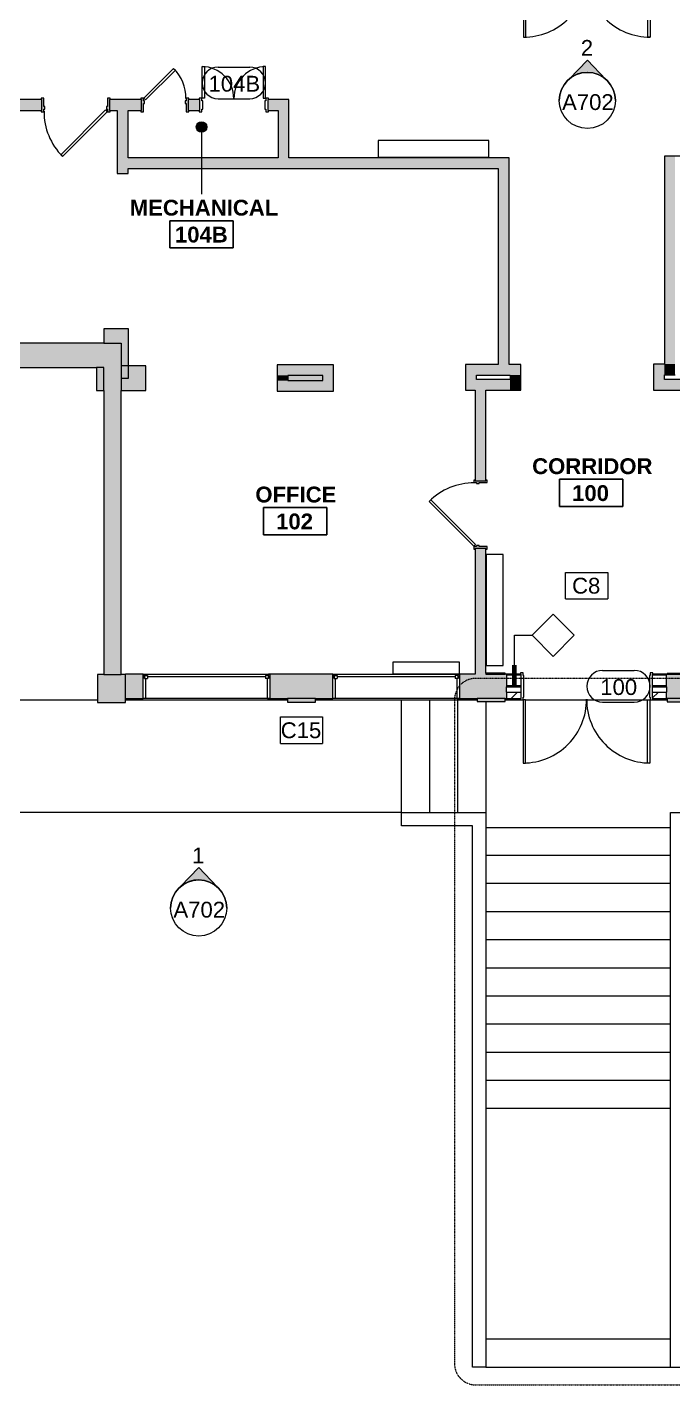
# Model space of a CAD drawing. Header units: inches. Extents: x 899 to 4491, y -721 to 1008.
# Drawn here: x 2936 to 3303, y -692 to 80 of the extents above; entities that cross this region are included whole.
import ezdxf

# ---------------------------------------------------------------- set-up
doc = ezdxf.new("R2010")
doc.units = ezdxf.units.IN
doc.header["$MEASUREMENT"] = 0
doc.linetypes.add('Dash Dot 3_16_', pattern=[0.3125, 0.1875, -0.0625, 0, -0.0625])
for name, color, linetype, lineweight in [('A-ANNO-KEYN', 231, 'Continuous', 9), ('A-ANNO-SYMB', 150, 'Continuous', 9), ('A-AREA-IDEN', 2, 'Continuous', 9), ('A-DETL', 90, 'Continuous', 9), ('A-DOOR', 31, 'Continuous', 13), ('A-DOOR-IDEN', 31, 'Continuous', 9), ('A-FLOR', 192, 'Continuous', 13), ('A-GLAZ', 151, 'Continuous', 13), ('A-WALL', 113, 'Continuous', 13), ('A-WALL-IDEN', 211, 'Continuous', 9), ('A-WALL-PATT', 111, 'Continuous', 13), ('G-ANNO-SYMB', 111, 'Continuous', 9), ('I-WALL', 2, 'Continuous', 13), ('M-EQPM', 50, 'Continuous', 13)]:
    doc.layers.add(name, color=color, linetype=linetype, lineweight=lineweight)
doc.styles.add('Arial', font='arial.ttf', dxfattribs={"height": 9})
doc.styles.add('Swis721 Lt BT', font='swissl.ttf', dxfattribs={"height": 9})
doc.styles.add('Swis721 Lt BT_B', font='', dxfattribs={"height": 9})
doc.styles.get('Swis721 Lt BT_B').set_extended_font_data('Swis721 Lt BT', bold=True)

# ---------------------------------------------------------------- blocks, each defined once
blk = doc.blocks.new('Door - Single - Solid Door 36_ x 84_-7220078-FIRST FLOOR CONSTRUCTION')
at = {"layer": 'A-DOOR'}
h = blk.add_hatch(color=250, dxfattribs=at)
h.paths.add_polyline_path([(-15.63, -2.97), (-15.63, -3.72), (-14.13, -3.72), (-14.13, 0.9), (-13.63, 0.9), (-13.63, 2.4), (-14.13, 2.4), (-14.13, 3.9), (-15.63, 3.9), (-15.63, 3.15), (-15.26, 3.15), (-15.26, -2.97)], flags=0)
h.paths.add_polyline_path([(21.62, 0.9), (22.12, 0.9), (22.12, -3.72), (23.62, -3.72), (23.62, -2.97), (23.24, -2.97), (23.24, 3.15), (23.62, 3.15), (23.62, 3.9), (22.12, 3.9), (22.12, 2.4), (21.62, 2.4), (21.62, 2.07)], flags=0)
at = {"layer": 'A-DOOR', "color": 8, "lineweight": 20}
for p, q in [((-14.01, 3.9), (11.45, 29.36)), ((12.42, 28.38), (-13.03, 2.93)), ((11.45, 29.36), (12.42, 28.38)), ((-15.63, 3.9), (-15.63, 3.15)), ((-14.13, 3.9), (-15.63, 3.9)), ((-14.13, 2.4), (-14.13, 3.9)), ((-13.63, 2.4), (-14.13, 2.4)), ((-14.13, -3.72), (-14.13, 0.9)), ((-14.13, 0.9), (-13.63, 0.9)), ((-13.03, 2.93), (-14.01, 3.9)), ((-13.63, 0.9), (-13.63, 2.4)), ((22.12, 2.4), (21.62, 2.4)), ((21.62, 2.4), (21.62, 0.9)), ((21.62, 0.9), (22.12, 0.9)), ((23.62, 3.9), (22.12, 3.9)), ((22.12, 3.9), (22.12, 2.4)), ((22.12, 0.9), (22.12, -3.72)), ((23.62, 3.15), (23.62, 3.9)), ((-15.63, -2.97), (-15.63, -3.72)), ((-15.63, -3.72), (-14.13, -3.72)), ((22.12, -3.72), (23.62, -3.72)), ((23.62, -3.72), (23.62, -2.97))]:
    blk.add_line(p, q, dxfattribs=at)
at = {"layer": 'A-DOOR', "lineweight": 9}
blk.add_arc((-14.01, 3.9), 36, 359.5, 45, dxfattribs=at)
blk = doc.blocks.new('Fixed - 72_ x 72_-6876876-FIRST FLOOR CONSTRUCTION')
at = {"layer": 'A-GLAZ', "color": 8, "lineweight": 20}
for p, q in [((-36.25, 6.9375), (-37.5, 6.9375)), ((-36.25, 6.9375), (-36.25, -4.4375)), ((33.25, 6.9375), (34.5, 6.9375)), ((33.25, -4.4375), (33.25, 6.9375)), ((-37.5, -6.9375), (-36.75, -6.9375)), ((-36.75, -4.4375), (-35, -4.4375)), ((-36.75, -6.1875), (-36.75, -4.4375)), ((-36.75, -4.4375), (-36.25, -4.4375)), ((-36.75, -4.4375), (-36.75, -6.9375)), ((-36.75, -6.1875), (-35, -6.1875)), ((-35, -6.1875), (-35, -4.4375)), ((-35, -5.3125), (32, -5.3125)), ((32, -6.1875), (32, -4.4375)), ((33.75, -4.4375), (32, -4.4375)), ((33.75, -6.1875), (32, -6.1875)), ((33.25, -4.4375), (33.75, -4.4375)), ((33.75, -6.1875), (33.75, -4.4375)), ((33.75, -4.4375), (33.75, -6.9375)), ((34.5, -6.9375), (33.75, -6.9375))]:
    blk.add_line(p, q, dxfattribs=at)
blk = doc.blocks.new('Door - Single - Solid Door 28_ x 84_-7219934-FIRST FLOOR CONSTRUCTION')
at = {"layer": 'A-DOOR'}
h = blk.add_hatch(color=250, dxfattribs=at)
h.paths.add_polyline_path([(16.12, -3.72), (17.62, -3.72), (17.62, -2.97), (17.24, -2.97), (17.24, 3.15), (17.62, 3.15), (17.62, 3.9), (16.12, 3.9), (16.12, 2.4), (15.62, 2.4), (15.62, 0.9), (16.12, 0.9), (16.12, -2.97)], flags=0)
h.paths.add_polyline_path([(-9.63, -3.72), (-8.13, -3.72), (-8.13, 0.9), (-7.63, 0.9), (-7.63, 2.4), (-8.13, 2.4), (-8.13, 3.9), (-9.63, 3.9), (-9.63, 3.15), (-9.26, 3.15), (-9.26, -2.97), (-9.63, -2.97)], flags=0)
at = {"layer": 'A-DOOR', "color": 8, "lineweight": 20}
for p, q in [((-8.01, 3.9), (8.96, 20.87)), ((9.94, 19.9), (-7.03, 2.93)), ((8.96, 20.87), (9.94, 19.9)), ((-9.63, 3.9), (-9.63, 3.15)), ((-8.13, 3.9), (-9.63, 3.9)), ((-8.13, 2.4), (-8.13, 3.9)), ((-7.63, 2.4), (-8.13, 2.4)), ((-8.13, -3.72), (-8.13, 0.9)), ((-8.13, 0.9), (-7.63, 0.9)), ((-7.03, 2.93), (-8.01, 3.9)), ((-7.63, 0.9), (-7.63, 2.4)), ((16.12, 2.4), (15.62, 2.4)), ((15.62, 2.4), (15.62, 0.9)), ((15.62, 0.9), (16.12, 0.9)), ((17.62, 3.9), (16.12, 3.9)), ((16.12, 3.9), (16.12, 2.4)), ((16.12, 0.9), (16.12, -3.72)), ((17.62, 3.15), (17.62, 3.9)), ((-9.63, -2.97), (-9.63, -3.72)), ((-9.63, -3.72), (-8.13, -3.72)), ((16.12, -3.72), (17.62, -3.72)), ((17.62, -3.72), (17.62, -2.97))]:
    blk.add_line(p, q, dxfattribs=at)
at = {"layer": 'A-DOOR', "lineweight": 9}
blk.add_arc((-8.01, 3.9), 24, 359.5, 45, dxfattribs=at)
blk = doc.blocks.new('Fan Coil Unit 9_5L x 63W x 25_5H - Fan Coil Unit 9_5L x 63W x 25_5H-6914405-FIRST FLOOR CONSTRUCTION')
at = {"layer": 'M-EQPM', "lineweight": 9}
for p, q in [((-31.5, 4.75), (-31.5, -4.75)), ((31.5, 4.75), (-31.5, 4.75)), ((31.5, -4.75), (31.5, 4.75)), ((-31.5, -4.75), (31.5, -4.75))]:
    blk.add_line(p, q, dxfattribs=at)
blk = doc.blocks.new('Heater 38W x 6_5D x 16H - Heater 38W x 6_5D x 16H-V10-FIRST FLOOR CONSTRUCTION')
at = {"layer": 'M-EQPM', "lineweight": 9}
for p, q in [((19, 3.25), (-19, 3.25)), ((-19, 3.25), (-19, -3.25)), ((19, -3.25), (19, 3.25)), ((-19, -3.25), (19, -3.25))]:
    blk.add_line(p, q, dxfattribs=at)
blk = doc.blocks.new('Door - Double - Solid 84_ H-7139323-FIRST FLOOR CONSTRUCTION')
at = {"layer": 'A-DOOR'}
for p, q in [((-38.06, 43.78), (-36.69, 43.78)), ((-38.06, 7.78), (-38.06, 43.78)), ((-36.69, 43.78), (-36.69, 7.78)), ((32.68, 43.78), (32.68, 7.78)), ((34.05, 43.78), (32.68, 43.78)), ((34.05, 7.78), (34.05, 43.78)), ((-36.69, 7.78), (-38.06, 7.78)), ((32.68, 7.78), (34.05, 7.78))]:
    blk.add_line(p, q, dxfattribs=at)
at = {"layer": 'A-DOOR', "lineweight": 9}
for p, q in [((-39.69, 7.78), (-39.69, 7.03)), ((-38.19, 7.78), (-39.69, 7.78)), ((-38.19, 6.28), (-38.19, 7.78)), ((35.68, 7.78), (34.18, 7.78)), ((34.18, 7.78), (34.18, 6.28)), ((35.68, 7.03), (35.68, 7.78)), ((-37.69, 6.28), (-38.19, 6.28)), ((-37.69, -6.1), (-37.69, 6.28)), ((34.18, 6.28), (33.68, 6.28)), ((33.68, 6.28), (33.68, -6.1)), ((-39.69, -6.85), (-39.69, -7.6)), ((-39.69, -7.6), (-38.19, -7.6)), ((-38.19, -7.6), (-38.19, -6.1)), ((-38.19, -6.1), (-37.69, -6.1)), ((33.68, -6.1), (34.18, -6.1)), ((34.18, -6.1), (34.18, -7.6)), ((34.18, -7.6), (35.68, -7.6)), ((35.68, -7.6), (35.68, -6.85))]:
    blk.add_line(p, q, dxfattribs=at)
for centre, start, end in [((-38.06, 7.78), 359.5, 90), ((34.05, 7.78), 90, 180.5)]:
    blk.add_arc(centre, 36, start, end, dxfattribs=at)
blk = doc.blocks.new('Door - Double - Solid - 36_-7221251-FIRST FLOOR CONSTRUCTION')
at = {"layer": 'A-DOOR'}
for p, q in [((-20.06, 21.9), (-18.69, 21.9)), ((-20.06, 3.9), (-20.06, 21.9)), ((-18.69, 21.9), (-18.69, 3.9)), ((14.68, 21.9), (14.68, 3.9)), ((16.05, 21.9), (14.68, 21.9)), ((16.05, 3.9), (16.05, 21.9)), ((-18.69, 3.9), (-20.06, 3.9)), ((14.68, 3.9), (16.05, 3.9))]:
    blk.add_line(p, q, dxfattribs=at)
at = {"layer": 'A-DOOR', "lineweight": 9}
for p, q in [((-21.69, 3.9), (-21.69, 3.15)), ((-20.19, 3.9), (-21.69, 3.9)), ((-20.19, 2.4), (-20.19, 3.9)), ((-19.69, 2.4), (-20.19, 2.4)), ((-19.69, -2.22), (-19.69, 2.4)), ((16.18, 2.4), (15.68, 2.4)), ((15.68, 2.4), (15.68, -2.22)), ((17.68, 3.9), (16.18, 3.9)), ((16.18, 3.9), (16.18, 2.4)), ((17.68, 3.15), (17.68, 3.9)), ((-21.69, -2.97), (-21.69, -3.72)), ((-21.69, -3.72), (-20.19, -3.72)), ((-20.19, -3.72), (-20.19, -2.22)), ((-20.19, -2.22), (-19.69, -2.22)), ((15.68, -2.22), (16.18, -2.22)), ((16.18, -2.22), (16.18, -3.72)), ((16.18, -3.72), (17.68, -3.72)), ((17.68, -3.72), (17.68, -2.97))]:
    blk.add_line(p, q, dxfattribs=at)
for centre, start, end in [((-20.06, 3.9), 359.5, 90), ((16.05, 3.9), 90, 180.5)]:
    blk.add_arc(centre, 18, start, end, dxfattribs=at)
blk = doc.blocks.new('Door - Double - Solid 84_ H-7205397-FIRST FLOOR CONSTRUCTION')
at = {"layer": 'A-DOOR'}
for p, q in [((-38.06, 40.34), (-36.69, 40.34)), ((-38.06, 4.34), (-38.06, 40.34)), ((-36.69, 40.34), (-36.69, 4.34)), ((32.68, 40.34), (32.68, 4.34)), ((34.05, 40.34), (32.68, 40.34)), ((34.05, 4.34), (34.05, 40.34)), ((-36.69, 4.34), (-38.06, 4.34)), ((32.68, 4.34), (34.05, 4.34))]:
    blk.add_line(p, q, dxfattribs=at)
at = {"layer": 'A-DOOR', "lineweight": 9}
for p, q in [((-39.69, 4.34), (-39.69, 3.59)), ((-38.19, 4.34), (-39.69, 4.34)), ((-38.19, 2.84), (-38.19, 4.34)), ((-37.69, 2.84), (-38.19, 2.84)), ((-37.69, -2.66), (-37.69, 2.84)), ((34.18, 2.84), (33.68, 2.84)), ((33.68, 2.84), (33.68, -2.66)), ((35.68, 4.34), (34.18, 4.34)), ((34.18, 4.34), (34.18, 2.84)), ((35.68, 3.59), (35.68, 4.34)), ((-39.69, -3.41), (-39.69, -4.16)), ((-39.69, -4.16), (-38.19, -4.16)), ((-38.19, -4.16), (-38.19, -2.66)), ((-38.19, -2.66), (-37.69, -2.66)), ((33.68, -2.66), (34.18, -2.66)), ((34.18, -2.66), (34.18, -4.16)), ((34.18, -4.16), (35.68, -4.16)), ((35.68, -4.16), (35.68, -3.41))]:
    blk.add_line(p, q, dxfattribs=at)
for centre, start, end in [((-38.06, 4.34), 359.5, 90), ((34.05, 4.34), 90, 180.5)]:
    blk.add_arc(centre, 36, start, end, dxfattribs=at)
blk = doc.blocks.new('Room Tag - Room Name and Number-3379422-FIRST FLOOR CONSTRUCTION')
at = {"layer": 'A-AREA-IDEN'}
for p, q in [((-0.1881, -0.1636), (-0.1881, -0.0018)), ((-0.1881, -0.0018), (0.1869, -0.0018)), ((0.1869, -0.0018), (-0.1881, -0.0018)), ((-0.1881, -0.0018), (-0.1881, -0.1636)), ((0.1869, -0.0018), (0.1869, -0.1636)), ((0.1869, -0.1636), (0.1869, -0.0018)), ((0.1869, -0.1636), (-0.1881, -0.1636)), ((-0.1881, -0.1636), (0.1869, -0.1636))]:
    blk.add_line(p, q, dxfattribs=at)
blk = doc.blocks.new('Elevation - Filled Arrow 2-347888-FIRST FLOOR CONSTRUCTION')
at = {"layer": 'G-ANNO-SYMB'}
blk.add_circle((0, 0), 0.1664, dxfattribs=at)
blk = doc.blocks.new('Elevation - Filled Arrow-151867-FIRST FLOOR CONSTRUCTION')
at = {"layer": 'G-ANNO-SYMB'}
h = blk.add_hatch(color=256, dxfattribs=at)
edge = h.paths.add_edge_path(flags=0)
edge.add_line((0, 0.2393), (0.1103, 0.1247))
edge.add_arc((-0.0002, -0.0002), 0.1667, 48.49802, 130.55707)
edge.add_line((-0.1085, 0.1265), (0, 0.2393))
for p, q in [((0, 0.2393), (-0.1085, 0.1265)), ((-0.1084, 0.1266), (0, 0.2393)), ((0, 0.2393), (-0.1084, 0.1266)), ((0, 0.2393), (0.11, 0.1249)), ((0.1103, 0.1247), (0, 0.2393))]:
    blk.add_line(p, q, dxfattribs=at)
blk.add_arc((-0.0002, -0.0002), 0.1667, 48.49802, 130.55707, dxfattribs=at)
blk.add_ellipse((-0.0002, -0.0001), major_axis=(-0.1667, 0), ratio=0.999376, start_param=3.141593, end_param=6.283185, dxfattribs=at)
blk = doc.blocks.new('Keynote Tag - Keynote Number - Boxed-135510-FIRST FLOOR CONSTRUCTION')
at = {"layer": 'A-ANNO-KEYN'}
for p, q in [((-0.125, -0.0792), (-0.125, 0.0781)), ((-0.125, 0.0781), (0.125, 0.0781)), ((0.125, 0.0781), (0.125, -0.0792)), ((-0.125, -0.0792), (0.125, -0.0792))]:
    blk.add_line(p, q, dxfattribs=at)
blk = doc.blocks.new('Door Tag - Door Tag-41184-FIRST FLOOR CONSTRUCTION')
at = {"layer": 'A-DOOR-IDEN'}
for p, q in [((-0.09375, 0.09375), (0.09375, 0.09375)), ((-0.09375, -0.09375), (0.09375, -0.09375))]:
    blk.add_line(p, q, dxfattribs=at)
for centre, start, end in [((-0.09375, 0), 90, 270), ((0.09375, 0), 270, 90)]:
    blk.add_arc(centre, 0.09375, start, end, dxfattribs=at)
blk = doc.blocks.new('Wall Tag - 1_4_-62626-FIRST FLOOR CONSTRUCTION')
at = {"layer": 'A-WALL-IDEN'}
for p, q in [((-0.125, 0), (0, 0.125)), ((0, 0.125), (0.125, 0)), ((-0.125, 0), (0, -0.125)), ((0, -0.125), (0.125, 0))]:
    blk.add_line(p, q, dxfattribs=at)

msp = doc.modelspace()

# ---------------------------------------------------------------- hatches: boundary and pattern name
at = {"layer": 'A-AREA-IDEN'}
h = msp.add_hatch(color=256, dxfattribs=at)
edge = h.paths.add_edge_path(flags=0)
edge.add_arc((3035.36, 23.62), 3, 0, 360)
at = {"layer": 'A-WALL'}
for points in [[(2989.67, -113.22), (2993.8, -112.95), (2993.8, -91.28), (2979.8, -91.28), (2979.8, -99.35), (2989.67, -99.35), (2989.67, -112.28)], [(3104.41, -120.7), (3104.41, -117.7), (3084.4, -117.7), (3084.4, -120.7)], [(2976.1, -303.86), (2992.1, -303.86), (2992.1, -287.86), (2989.67, -287.86), (2989.67, -288.02), (2979.8, -288.02), (2979.8, -287.86), (2976.1, -287.86), (2976.1, -302.37)], [(3084.2, -303.65), (3100.2, -303.65), (3100.2, -301.48), (3084.2, -301.48), (3084.2, -302.37)]]:
    msp.add_hatch(color=250, dxfattribs=at).paths.add_polyline_path(points, flags=0)
h = msp.add_hatch(color=250, dxfattribs=at)
h.paths.add_polyline_path([(2979.8, -126.28), (2979.8, -113.22), (2975.67, -113.22), (2975.67, -126.28)], flags=0)
h.paths.add_polyline_path([(3003.67, -126.28), (3003.67, -112.28), (2993.8, -112.28), (2993.8, -112.95), (2989.67, -113.22), (2989.67, -126.28)], flags=0)
h = msp.add_hatch(color=250, dxfattribs=at)
h.paths.add_polyline_path([(3197.19, -303.2), (3208.12, -303.2), (3208.12, -301.48), (3192.12, -301.48), (3192.12, -303.2)], flags=0)
h.paths.add_polyline_path([(3206.88, -287.6), (3208.12, -287.6), (3208.12, -287.2), (3197.19, -287.2), (3197.19, -287.6), (3197.38, -287.6)], flags=0)
h = msp.add_hatch(color=250, dxfattribs=at)
h.paths.add_polyline_path([(3300.27, -303.37), (3316.27, -303.37), (3316.27, -301.48), (3300.27, -301.48), (3300.27, -302.37)], flags=0)
h.paths.add_polyline_path([(3312.1, -287.6), (3312.1, -287.37), (3300.27, -287.37), (3300.27, -287.6)], flags=0)
at = {"layer": 'A-WALL-PATT', "lineweight": 9}
h = msp.add_hatch(color=7, dxfattribs=at)
h.paths.add_polyline_path([(3034.44, 33.07), (3034.44, 39.2), (3027.75, 39.2), (3027.75, 33.07)], flags=0)
h.paths.add_polyline_path([(3085.05, 33.07), (3085.05, 39.2), (3073.07, 39.2), (3073.07, 33.07), (3080.42, 33.07)], flags=0)
h.paths.add_polyline_path([(3001.25, 33.07), (3001.25, 39.2), (2982.99, 39.2), (2982.99, 33.07), (2993.57, 33.07)], flags=0)
h.paths.add_polyline_path([(2825.16, 33.07), (2944.49, 33.07), (2944.49, 39.2), (2789.92, 39.2), (2789.92, 33.07), (2819.04, 33.07)], flags=0)
for points in [[(2987.44, -2.93), (2993.57, -2.93), (2993.57, 33.07), (2987.44, 33.07), (2987.44, -0.05)], [(3085.05, 6.07), (3085.05, 33.07), (3078.93, 33.07), (3078.93, 6.07), (3080.42, 6.07)], [(3064.14, -0.05), (3204.2, -0.05), (3204.2, 6.07), (2993.57, 6.07), (2993.57, -0.05)], [(3210.33, -111.42), (3210.33, 6.07), (3204.2, 6.07), (3204.2, -111.42)], [(3298.68, -111.24), (3304.81, -111.24), (3304.81, 7.1), (3298.68, 7.1), (3298.68, -94.39)], [(2989.67, -288.02), (2989.67, -113.22), (2979.8, -113.22), (2979.8, -288.02)], [(3078.4, -117.7), (3104.41, -117.7), (3104.41, -111.7), (3078.39, -111.7)], [(3110.41, -126.7), (3110.41, -111.7), (3104.41, -111.7), (3104.41, -126.7)], [(3191.06, -126.17), (3191.7, -126.17), (3191.7, -111.42), (3185.58, -111.42), (3185.58, -126.17)], [(3191.7, -117.54), (3204.2, -117.54), (3204.2, -111.42), (3191.7, -111.42)], [(3217.05, -117.54), (3217.05, -111.42), (3204.2, -111.42), (3204.2, -117.54), (3210.92, -117.54)], [(3298.68, -126.1), (3298.68, -111.24), (3292.56, -111.24), (3292.56, -126.1), (3296.66, -126.1)], [(3304.81, -117.37), (3304.81, -111.24), (3298.68, -111.24), (3298.68, -117.37), (3301.29, -117.37)], [(3084.4, -120.7), (3084.4, -117.7), (3078.4, -117.7), (3078.41, -120.7), (3084.4, -120.7)], [(3104.41, -126.7), (3104.41, -120.7), (3078.4, -120.7), (3078.41, -126.7)], [(3210.92, -126.17), (3210.92, -120.04), (3191.7, -120.04), (3191.7, -126.17), (3210.33, -126.17)], [(3217.05, -126.17), (3217.05, -117.54), (3210.92, -117.54), (3210.92, -126.17)], [(3312.1, -126.1), (3312.1, -119.98), (3298.68, -119.98), (3298.68, -126.1), (3304.81, -126.1)]]:
    msp.add_hatch(color=7, dxfattribs=at).paths.add_polyline_path(points, flags=0)
h = msp.add_hatch(color=7, dxfattribs=at)
h.paths.add_polyline_path([(2473.31, -113.22), (2578.88, -113.22), (2578.88, -99.35), (2473.31, -99.35)], flags=0)
h.paths.add_polyline_path([(2698.48, -113.22), (2989.67, -113.22), (2989.67, -99.35), (2617.38, -99.35), (2617.38, -113.22)], flags=0)
h = msp.add_hatch(color=7, dxfattribs=at)
h.paths.add_polyline_path([(3197.19, -287.6), (3197.19, -216.11), (3191.06, -216.11), (3191.06, -287.6), (3192.12, -287.6)], flags=0)
h.paths.add_polyline_path([(3197.19, -177.61), (3197.19, -126.17), (3191.06, -126.17), (3191.06, -177.61), (3191.29, -177.61)], flags=0)
h = msp.add_hatch(color=7, dxfattribs=at)
h.paths.add_polyline_path([(3206.88, -301.48), (3208.93, -301.48), (3208.93, -287.6), (3182.1, -287.6), (3182.13, -301.48), (3197.38, -301.48)], flags=0)
h.paths.add_polyline_path([(3002.15, -301.48), (3002.15, -287.6), (2992.1, -287.6), (2992.1, -301.48)], flags=0)
h.paths.add_polyline_path([(3074.15, -301.48), (3110.1, -301.48), (3110.1, -287.6), (3074.15, -287.6)], flags=0)
h = msp.add_hatch(dxfattribs=at)
h.set_pattern_fill('FP_5', color=256, style=0, pattern_type=2)
h.set_pattern_definition([(0, (3208.535, 0), (30.72, 7.68), [1.267, -21.773, 1.267, -21.773, -122.88]), (0, (3208.535, 0), (30.72, 7.68), [-46.08, 1.267, -44.813, 1.267, -21.773, -53.76]), (0, (3208.535, 0), (30.72, 7.68), [-115.2, 1.267, -14.093, 1.267, -37.133]), (120, (3220.055, 3.84), (-22.01108, 22.7643), [1.267, -21.773, 1.267, -21.773, -122.88]), (120, (3220.055, 3.84), (-22.01108, 22.7643), [-46.08, 1.267, -44.813, 1.267, -21.773, -53.76]), (120, (3220.055, 3.84), (-22.01108, 22.7643), [-115.2, 1.267, -14.093, 1.267, -37.133]), (240, (3223.895, 19.2), (-8.70892, -30.4443), [1.267, -21.773, 1.267, -21.773, -122.88]), (240, (3223.895, 19.2), (-8.70892, -30.4443), [-46.08, 1.267, -44.813, 1.267, -21.773, -53.76]), (240, (3223.895, 19.2), (-8.70892, -30.4443), [-115.2, 1.267, -14.093, 1.267, -37.133])])
h.paths.add_polyline_path([(3299.93, -288.1), (3299.93, -287.6), (3291.74, -287.6), (3291.74, -288.1)], flags=0)
h.paths.add_polyline_path([(3217.12, -288.1), (3217.12, -287.6), (3208.93, -287.6), (3208.93, -288.1)], flags=0)
h = msp.add_hatch(color=7, dxfattribs=at)
h.paths.add_polyline_path([(3425.02, -301.48), (3435.02, -301.48), (3435.02, -287.6), (3398.77, -287.6), (3398.77, -301.48), (3409.02, -301.48)], flags=0)
h.paths.add_polyline_path([(3300.27, -301.48), (3326.77, -301.48), (3326.77, -287.6), (3299.93, -287.6), (3299.93, -301.48)], flags=0)
h.paths.add_polyline_path([(3517, -301.48), (3518.99, -301.48), (3518.99, -287.6), (3507.02, -287.6), (3507.02, -301.48)], flags=0)
h = msp.add_hatch(dxfattribs=at)
h.set_pattern_fill('FP_12', color=256, style=0, pattern_type=2)
h.set_pattern_definition([(45, (3208.535, 0), (-8.01223, 8.01223), [])])
h.paths.add_polyline_path([(3208.93, -301.48), (3217.12, -301.48), (3217.12, -297.85), (3208.93, -297.85)], flags=0)
h.paths.add_polyline_path([(3299.93, -301.48), (3299.93, -297.85), (3291.74, -297.85), (3291.74, -301.48)], flags=0)

# ---------------------------------------------------------------- linework, layer by layer
at = {"layer": 'A-ANNO-SYMB', "linetype": 'Dash Dot 3_16_'}
for p, q in [((4072.78, -290.12), (3191.29, -290.12)), ((3179.29, -302.12), (3179.29, -680.01)), ((3191.29, -692.01), (4072.78, -692.01))]:
    msp.add_line(p, q, dxfattribs=at)
for centre, start, end in [((3191.29, -302.12), 90, 180), ((3191.29, -680.01), 180, 270)]:
    msp.add_arc(centre, 12, start, end, dxfattribs=at)
at = {"layer": 'A-AREA-IDEN'}
msp.add_line((3035.36, 23.62), (3035.37, -14.53), dxfattribs=at)
msp.add_circle((3035.36, 23.62), 3, dxfattribs=at)
at = {"layer": 'A-DETL'}
for p, q in [((3149.19, -366.37), (3149.19, -302.37)), ((3165.19, -366.37), (3165.19, -302.37)), ((3181.19, -366.37), (3181.19, -302.37)), ((3149.19, -366.37), (1877.19, -366.37)), ((3302.19, -390.87), (3197.19, -390.87)), ((3302.19, -406.87), (3197.19, -406.87)), ((3302.19, -422.87), (3197.19, -422.87)), ((3302.19, -438.87), (3197.19, -438.87)), ((3302.19, -454.87), (3197.19, -454.87)), ((3302.19, -470.87), (3197.19, -470.87)), ((3302.19, -486.87), (3197.19, -486.87)), ((3302.19, -502.87), (3197.19, -502.87)), ((3302.19, -518.87), (3197.19, -518.87)), ((3302.19, -534.87), (3197.19, -534.87)), ((3197.19, -665.87), (3302.19, -665.87)), ((3197.19, -681.87), (3302.19, -681.87))]:
    msp.add_line(p, q, dxfattribs=at)
at = {"layer": 'A-FLOR'}
for p, q in [((2471.61, -302.37), (2976.1, -302.37)), ((2992.1, -302.37), (3084.2, -302.37)), ((3100.2, -302.37), (3192.12, -302.37)), ((3197.19, -303.2), (3197.19, -366.37)), ((3208.12, -302.37), (3218.37, -302.37)), ((3219.75, -302.37), (3289.12, -302.37)), ((3290.49, -302.37), (3300.27, -302.37)), ((3197.19, -374.87), (3302.19, -374.87))]:
    msp.add_line(p, q, dxfattribs=at)
at = {"layer": 'A-WALL', "color": 8, "lineweight": 20}
for p, q in [((2993.8, -91.28), (2979.8, -91.28)), ((2979.8, -91.28), (2979.8, -99.35)), ((2993.8, -119.28), (2993.8, -91.28)), ((2979.8, -99.35), (2825.15, -99.35)), ((2617.38, -113.22), (2975.67, -113.22)), ((2975.67, -113.22), (2975.67, -126.28)), ((3003.67, -112.28), (2989.67, -112.28)), ((3003.67, -126.28), (3003.67, -112.28)), ((3110.41, -111.7), (3078.39, -111.7)), ((3078.39, -111.7), (3078.41, -126.7)), ((3110.41, -126.7), (3110.41, -111.7)), ((2989.67, -119.28), (2993.8, -119.28)), ((2975.67, -126.28), (2979.8, -126.28)), ((2979.8, -126.28), (2979.8, -287.86)), ((2989.67, -287.86), (2989.67, -126.28)), ((2989.67, -126.28), (3003.67, -126.28)), ((3078.41, -126.7), (3110.41, -126.7)), ((2976.1, -287.86), (2976.1, -303.86)), ((2979.8, -287.86), (2976.1, -287.86)), ((2992.1, -287.86), (2989.67, -287.86)), ((3002.15, -287.6), (2992.1, -287.6)), ((2992.1, -287.6), (2992.1, -287.86)), ((3002.15, -301.48), (3002.15, -287.6)), ((3110.1, -287.6), (3074.15, -287.6)), ((3074.15, -287.6), (3074.15, -301.48)), ((3110.1, -301.48), (3110.1, -287.6)), ((3191.06, -287.6), (3182.1, -287.6)), ((3182.1, -287.6), (3182.1, -301.48)), ((3208.12, -287.2), (3197.19, -287.2)), ((3208.12, -287.6), (3208.12, -287.2)), ((3208.93, -287.6), (3208.12, -287.6)), ((3300.27, -287.6), (3299.93, -287.6)), ((3300.27, -287.37), (3300.27, -287.6)), ((3312.1, -287.37), (3300.27, -287.37)), ((2976.1, -303.86), (2992.1, -303.86)), ((2992.1, -303.86), (2992.1, -301.48)), ((2992.1, -301.48), (3002.15, -301.48)), ((3074.15, -301.48), (3084.2, -301.48)), ((3084.2, -301.48), (3084.2, -303.65)), ((3084.2, -303.65), (3100.2, -303.65)), ((3100.2, -303.65), (3100.2, -301.48)), ((3100.2, -301.48), (3110.1, -301.48)), ((3182.1, -301.48), (3192.12, -301.48)), ((3192.12, -301.48), (3192.12, -303.2)), ((3192.12, -303.2), (3208.12, -303.2)), ((3208.12, -303.2), (3208.12, -301.48)), ((3208.12, -301.48), (3208.93, -301.48)), ((3299.93, -301.48), (3300.27, -301.48)), ((3300.27, -301.48), (3300.27, -303.37)), ((3300.27, -303.37), (3316.27, -303.37))]:
    msp.add_line(p, q, dxfattribs=at)
at = {"layer": 'A-WALL', "lineweight": 9}
for p, q in [((2979.8, -99.35), (2989.67, -99.35)), ((2989.67, -99.35), (2989.67, -113.22)), ((2979.8, -113.22), (2975.67, -113.22)), ((2979.8, -126.28), (2979.8, -113.22)), ((2989.67, -112.28), (2989.67, -113.22)), ((2989.67, -113.22), (2989.67, -126.28)), ((2989.67, -113.22), (2989.67, -119.28)), ((3104.41, -117.7), (3084.4, -117.7)), ((3084.4, -117.7), (3084.4, -120.7)), ((3084.4, -120.7), (3104.41, -120.7)), ((3104.41, -120.7), (3104.41, -117.7)), ((2979.8, -288.02), (2979.8, -287.86)), ((2989.67, -288.02), (2979.8, -288.02)), ((2989.67, -287.86), (2989.67, -288.02)), ((2992.1, -301.48), (2992.1, -287.86)), ((3002.15, -287.6), (3074.15, -287.6)), ((3110.1, -287.6), (3182.1, -287.6)), ((3197.19, -287.2), (3197.19, -287.6)), ((3197.19, -287.6), (3208.12, -287.6)), ((3300.27, -287.6), (3312.1, -287.6)), ((3074.15, -301.48), (3002.15, -301.48)), ((3100.2, -301.48), (3084.2, -301.48)), ((3182.1, -301.48), (3110.1, -301.48)), ((3208.12, -301.48), (3192.12, -301.48)), ((3316.27, -301.48), (3300.27, -301.48)), ((3149.19, -366.37), (3197.19, -366.37)), ((3149.19, -373.99), (3149.19, -366.37)), ((3197.19, -366.37), (3197.19, -681.87)), ((3302.19, -681.87), (3302.19, -366.37)), ((3302.19, -366.37), (3935.15, -366.37)), ((3189.56, -373.99), (3149.19, -373.99)), ((3189.56, -681.87), (3189.56, -373.99)), ((3197.19, -681.87), (3189.56, -681.87)), ((3302.19, -681.87), (3309.81, -681.87))]:
    msp.add_line(p, q, dxfattribs=at)
at = {"layer": 'A-WALL'}
for p, q in [((3217.12, -287.6), (3208.93, -287.6)), ((3208.93, -287.6), (3208.93, -294.85)), ((3208.93, -288.1), (3217.12, -288.1)), ((3217.12, -301.48), (3217.12, -287.6)), ((3299.93, -287.6), (3291.74, -287.6)), ((3291.74, -287.6), (3291.74, -301.48)), ((3291.74, -288.1), (3299.93, -288.1)), ((3299.93, -294.85), (3299.93, -287.6)), ((3208.93, -294.1), (3217.12, -294.1)), ((3208.93, -294.85), (3217.12, -294.85)), ((3208.93, -297.85), (3208.93, -301.48)), ((3208.93, -297.85), (3217.12, -297.85)), ((3291.74, -294.1), (3299.93, -294.1)), ((3291.74, -294.85), (3299.93, -294.85)), ((3291.74, -297.85), (3299.93, -297.85)), ((3299.93, -301.48), (3299.93, -297.85)), ((3208.93, -301.48), (3217.12, -301.48)), ((3291.74, -301.48), (3299.93, -301.48))]:
    msp.add_line(p, q, dxfattribs=at)
at = {"layer": 'A-WALL', "color": 55}
for p, q in [((3208.93, -297.85), (3208.93, -294.85)), ((3299.93, -294.85), (3299.93, -297.85))]:
    msp.add_line(p, q, dxfattribs=at)
at = {"layer": 'A-WALL-IDEN'}
for p, q in [((3213.34, -265.59), (3223.37, -265.59)), ((3213.34, -294.54), (3213.34, -265.59))]:
    msp.add_line(p, q, dxfattribs=at)
at = {"layer": 'A-WALL-IDEN', "lineweight": 90}
msp.add_line((3213.34, -294.54), (3213.34, -282.54), dxfattribs=at)
at = {"layer": 'I-WALL', "color": 8, "lineweight": 20}
for p, q in [((2944.49, 39.2), (2789.92, 39.2)), ((2944.49, 33.07), (2944.49, 39.2)), ((3001.25, 39.2), (2982.99, 39.2)), ((2982.99, 39.2), (2982.99, 33.07)), ((3001.25, 33.07), (3001.25, 39.2)), ((3034.44, 39.2), (3027.75, 39.2)), ((3027.75, 39.2), (3027.75, 33.07)), ((3034.44, 33.07), (3034.44, 39.2)), ((3085.05, 39.2), (3073.07, 39.2)), ((3073.07, 39.2), (3073.07, 33.07)), ((3085.05, 6.07), (3085.05, 39.2)), ((2825.16, 33.07), (2944.49, 33.07)), ((2982.99, 33.07), (2987.44, 33.07)), ((2987.44, 33.07), (2987.44, -2.93)), ((2993.57, 33.07), (3001.25, 33.07)), ((2993.57, 6.07), (2993.57, 33.07)), ((3027.75, 33.07), (3034.44, 33.07)), ((3073.07, 33.07), (3078.93, 33.07)), ((3078.93, 33.07), (3078.93, 6.07)), ((3078.93, 6.07), (2993.57, 6.07)), ((3210.33, 6.07), (3085.05, 6.07)), ((3210.33, -111.42), (3210.33, 6.07)), ((3298.68, 7.1), (3298.68, -111.24)), ((3408.64, 7.1), (3298.68, 7.1)), ((2987.44, -2.93), (2993.57, -2.93)), ((2993.57, -0.05), (3204.2, -0.05)), ((2993.57, -2.93), (2993.57, -0.05)), ((3204.2, -0.05), (3204.2, -111.42)), ((3204.2, -111.42), (3185.58, -111.42)), ((3185.58, -111.42), (3185.58, -126.17)), ((3217.05, -111.42), (3210.33, -111.42)), ((3217.05, -126.17), (3217.05, -111.42)), ((3298.68, -111.24), (3292.56, -111.24)), ((3292.56, -111.24), (3292.56, -126.1)), ((3191.7, -117.54), (3210.92, -117.54)), ((3191.7, -120.04), (3191.7, -117.54)), ((3210.92, -120.04), (3191.7, -120.04)), ((3210.92, -117.54), (3210.92, -120.04)), ((3298.68, -119.98), (3298.68, -117.37)), ((3298.68, -117.37), (3304.81, -117.37)), ((3318.23, -119.98), (3298.68, -119.98)), ((3185.58, -126.17), (3191.06, -126.17)), ((3191.06, -126.17), (3191.06, -177.61)), ((3197.19, -126.17), (3217.05, -126.17)), ((3197.19, -177.61), (3197.19, -126.17)), ((3292.56, -126.1), (3312.1, -126.1)), ((3191.06, -177.61), (3197.19, -177.61)), ((3191.06, -216.11), (3191.06, -287.6)), ((3197.19, -216.11), (3191.06, -216.11)), ((3197.19, -287.2), (3197.19, -216.11))]:
    msp.add_line(p, q, dxfattribs=at)

# ---------------------------------------------------------------- block references
at = {"layer": 'A-ANNO-KEYN', "xscale": 95.99999999999994, "yscale": 95.99999999999994, "zscale": 95.99999999999994}
for p in [(3254.43, -237.31), (3092.2, -319.54)]:
    msp.add_blockref('Keynote Tag - Keynote Number - Boxed-135510-FIRST FLOOR CONSTRUCTION', p, dxfattribs=at)
at = {"layer": 'A-AREA-IDEN', "xscale": 95.99999999999994, "yscale": 95.99999999999994, "zscale": 95.99999999999994}
for p in [(3035.36, -29.5), (3257.07, -176.58), (3088.7, -192.7)]:
    msp.add_blockref('Room Tag - Room Name and Number-3379422-FIRST FLOOR CONSTRUCTION', p, dxfattribs=at)
at = {"layer": 'A-DOOR'}
for name, p, rotation in [('Door - Double - Solid 84_ H-7205397-FIRST FLOOR CONSTRUCTION', (3252.56, 115.03), 180), ('Door - Single - Solid Door 36_ x 84_-7220078-FIRST FLOOR CONSTRUCTION', (2967.73, 36.23), 180), ('Door - Single - Solid Door 36_ x 84_-7220078-FIRST FLOOR CONSTRUCTION', (3194.21, -200.85), 89.99999999999991), ('Door - Double - Solid 84_ H-7139323-FIRST FLOOR CONSTRUCTION', (3252.43, -294.45), 180)]:
    msp.add_blockref(name, p, dxfattribs=dict(at, rotation=rotation))
for name, p in [('Door - Single - Solid Door 28_ x 84_-7219934-FIRST FLOOR CONSTRUCTION', (3010.51, 36.05)), ('Door - Double - Solid - 36_-7221251-FIRST FLOOR CONSTRUCTION', (3055.76, 36.05))]:
    msp.add_blockref(name, p, dxfattribs=at)
at = {"layer": 'A-DOOR-IDEN', "xscale": 95.99999999999994, "yscale": 95.99999999999994, "zscale": 95.99999999999994}
for p in [(3053.75, 48.72), (3272.52, -294.54)]:
    msp.add_blockref('Door Tag - Door Tag-41184-FIRST FLOOR CONSTRUCTION', p, dxfattribs=at)
at = {"layer": 'A-GLAZ', "rotation": 180}
for p in [(3036.65, -294.54), (3144.6, -294.54)]:
    msp.add_blockref('Fixed - 72_ x 72_-6876876-FIRST FLOOR CONSTRUCTION', p, dxfattribs=at)
at = {"layer": 'A-WALL-IDEN', "xscale": 95.99999999999994, "yscale": 95.99999999999994, "zscale": 95.99999999999994}
msp.add_blockref('Wall Tag - 1_4_-62626-FIRST FLOOR CONSTRUCTION', (3235.37, -265.59), dxfattribs=at)
at = {"layer": 'G-ANNO-SYMB', "xscale": 95.99999999999994, "yscale": 95.99999999999994, "zscale": 95.99999999999994}
for name, p in [('Elevation - Filled Arrow-151867-FIRST FLOOR CONSTRUCTION', (3254.86, 38.73)), ('Elevation - Filled Arrow 2-347888-FIRST FLOOR CONSTRUCTION', (3254.86, 38.73)), ('Elevation - Filled Arrow-151867-FIRST FLOOR CONSTRUCTION', (3033.74, -420.72)), ('Elevation - Filled Arrow 2-347888-FIRST FLOOR CONSTRUCTION', (3033.74, -420.72))]:
    msp.add_blockref(name, p, dxfattribs=at)
at = {"layer": 'M-EQPM', "lineweight": 9}
for name, p in [('Fan Coil Unit 9_5L x 63W x 25_5H - Fan Coil Unit 9_5L x 63W x 25_5H-6914405-FIRST FLOOR CONSTRUCTION', (3167.26, 11.14)), ('Heater 38W x 6_5D x 16H - Heater 38W x 6_5D x 16H-V10-FIRST FLOOR CONSTRUCTION', (3163.13, -284.17))]:
    msp.add_blockref(name, p, dxfattribs=at)
at = {"layer": 'M-EQPM', "lineweight": 9, "rotation": 89.99999999999991}
msp.add_blockref('Fan Coil Unit 9_5L x 63W x 25_5H - Fan Coil Unit 9_5L x 63W x 25_5H-6914405-FIRST FLOOR CONSTRUCTION', (3202.13, -251.17), dxfattribs=at)

# ---------------------------------------------------------------- texts
at = {"layer": 'A-ANNO-KEYN', "char_height": 9, "attachment_point": 1, "style": 'Arial'}
for s, insert, width in [('C8', (3246.15, -232.86), 19.695), ('C15', (3080.41, -315.09), 28.179)]:
    msp.add_mtext(s, dxfattribs=dict(at, insert=insert, width=width))
at = {"layer": 'A-AREA-IDEN', "char_height": 9, "attachment_point": 1, "style": 'Swis721 Lt BT_B'}
for s, insert, width in [('MECHANICAL', (2994.5, -17.78), 98.778), ('104B', (3020.21, -33.1), 35.754), ('CORRIDOR', (3223.46, -164.86), 81.204), ('OFFICE', (3065.96, -180.98), 54.843), ('100', (3246.17, -180.18), 25.452), ('102', (3077.8, -196.3), 25.452)]:
    msp.add_mtext(s, dxfattribs=dict(at, insert=insert, width=width))
at = {"layer": 'A-DOOR-IDEN', "char_height": 9, "attachment_point": 1, "style": 'Swis721 Lt BT'}
for s, insert, width in [('104B', (3039.33, 52.74), 34.542), ('100', (3262.21, -290.52), 24.543)]:
    msp.add_mtext(s, dxfattribs=dict(at, insert=insert, width=width))
at = {"layer": 'G-ANNO-SYMB', "char_height": 9, "attachment_point": 1}
for s, insert, width, style in [('2', (3251.13, 73.12), 8.181, 'Swis721 Lt BT'), ('A702', (3240.49, 42.28), 35.754, 'Arial'), ('1', (3030.01, -386.33), 8.181, 'Swis721 Lt BT'), ('A702', (3019.37, -417.16), 35.754, 'Arial')]:
    msp.add_mtext(s, dxfattribs=dict(at, insert=insert, width=width, style=style))

doc.saveas('drawing.dxf')
